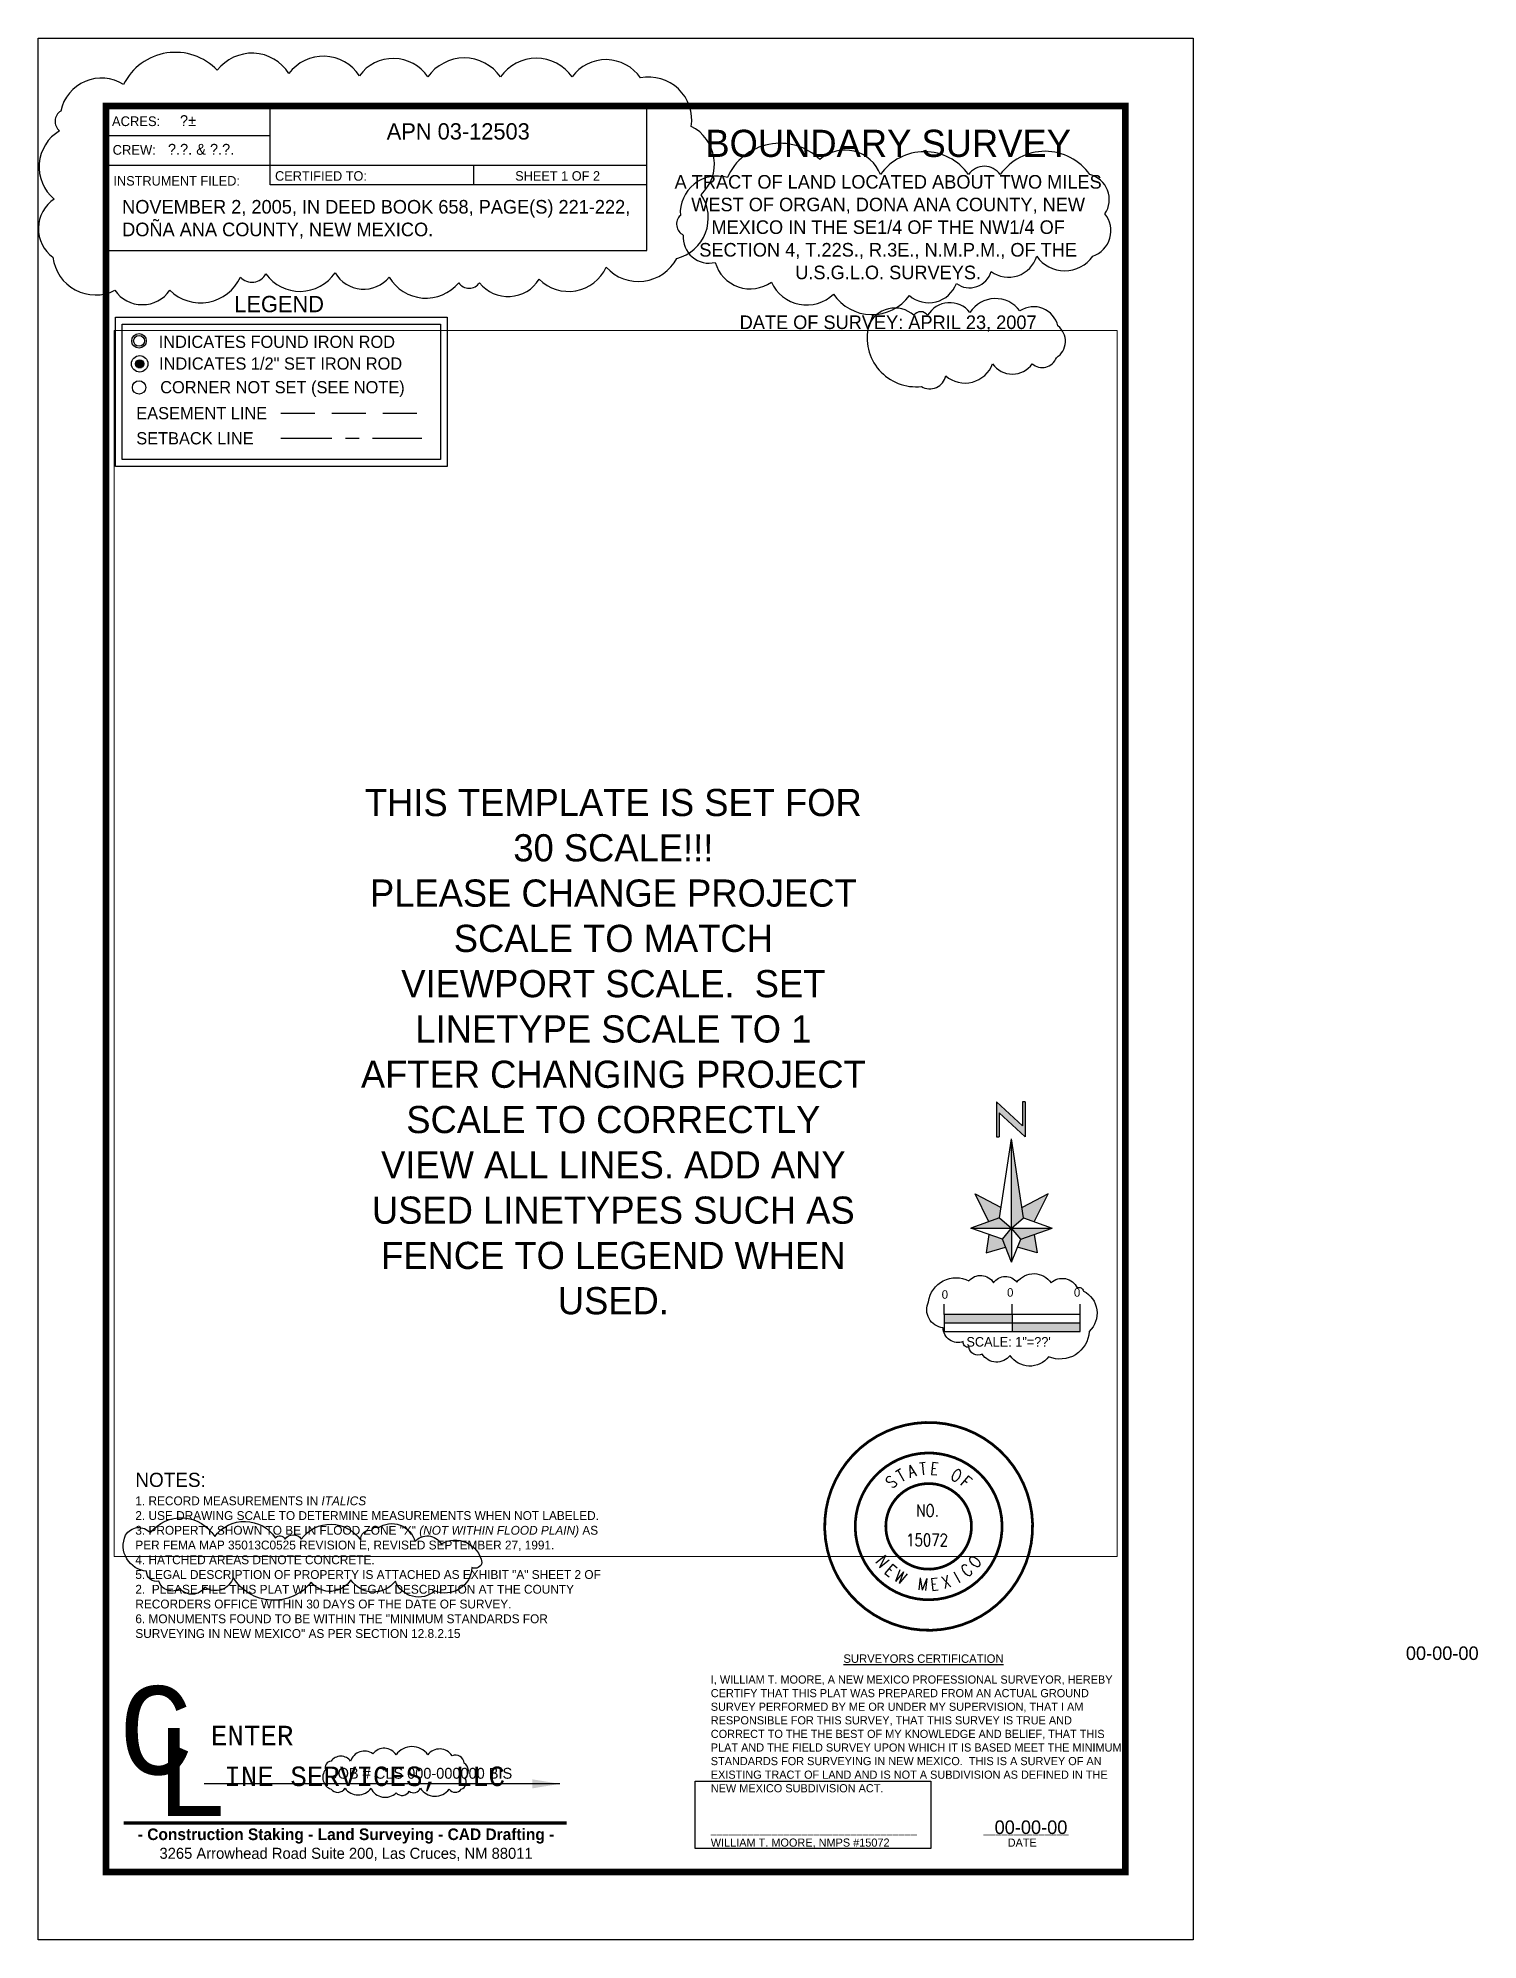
# Paper-space layout 'PLAT' of a CAD drawing. Header units: feet. Extents: x 16.3 to 26.9, y -1.9 to 12.1.
# The model-space entities are those that its viewports show. They can reach past a viewport. Long polylines and large blocks are cut down to what shows.
import ezdxf
from ezdxf.enums import TextEntityAlignment as Align

# ---------------------------------------------------------------- set-up
doc = ezdxf.new("R2010")
doc.units = ezdxf.units.FT
doc.header["$MEASUREMENT"] = 0
doc.linetypes.add('CENTER2', pattern=[1.125, 0.75, -0.125, 0.125, -0.125])
doc.linetypes.add('HIDDEN', pattern=[0.375, 0.25, -0.125])
for name, color, linetype in [('BORDER', 1, 'Continuous'), ('C--BORDER', 1, 'Continuous'), ('ESMNT', 1, 'HIDDEN'), ('SETBACK', 1, 'CENTER2'), ('TEXT', 21, 'Continuous'), ('V-DEED', 3, 'Continuous')]:
    doc.layers.add(name, color=color, linetype=linetype)
doc.styles.add('CLS BNDY', font='Eurosti.TTF', dxfattribs={"height": 3})
doc.styles.add('CLS DIM', font='Eurosti.TTF', dxfattribs={"height": 2})
doc.styles.add('STMPTXT', font='ROMANS.shx', dxfattribs={"width": 0.8, "height": 1.27133e-05})
doc.dimstyles.get("Standard").update_dxf_attribs({"dimtxt": 0.18, "dimasz": 0.18, "dimexe": 0.18, "dimexo": 0.0625, "dimgap": 0.09, "dimtad": 0, "dimtih": 1, "dimtoh": 1, "dimdec": 4, "dimzin": 0, "dimdsep": 46, "dimtxsty": 'Standard', "dimcen": 0.09, "dimadec": 0, "dimazin": 0, "dimtfac": 1, "dimtdec": 4, "dimtofl": 0, "dimtmove": 0, "dimatfit": 3, "dimfxl": 0, "dimtolj": 1, "dimtzin": 0, "dimarcsym": 0})
picture_1 = doc.add_image_def('image2.jpg', size_in_pixel=(1119, 320))
picture_2 = doc.add_image_def('image1.jpg', size_in_pixel=(1100, 850))

# ---------------------------------------------------------------- blocks, each defined once
blk = doc.blocks.new('STAMP')
at = {"layer": 'TEXT', "color": 21, "const_width": 0.02}
for points in [[(-0.307, 0.675, -1), (0.321, -0.72)], [(-0.307, 0.675, 1), (0.321, -0.72)], [(-0.215, 0.47, 1), (0.229, -0.515)], [(-0.215, 0.47, -1), (0.229, -0.515)], [(-0.122, 0.265, -1), (0.136, -0.31)], [(-0.122, 0.265, 1), (0.136, -0.31)]]:
    blk.add_lwpolyline(points, format="xyb", dxfattribs=at)
at = {"layer": 'TEXT', "color": 21, "style": 'STMPTXT', "width": 0.8}
for s, rotation, p in [('A', 17.1429, (-0.106, 0.343)), ('T', 5.7143, (-0.031, 0.358)), ('E', 354.2857, (0.045, 0.358)), ('S', 40, (-0.239, 0.27)), ('T', 28.5714, (-0.176, 0.313)), ('O', 331.4286, (0.19, 0.313)), ('F', 320, (0.253, 0.27)), ('N', 307.5, (-0.368, -0.31)), ('O', 52.5, (0.382, -0.31)), ('E', 319.1667, (-0.302, -0.38)), ('W', 330.8333, (-0.223, -0.435)), ('M', 354.1667, (-0.041, -0.493)), ('E', 5.8333, (0.055, -0.493)), ('X', 17.5, (0.149, -0.473)), ('I', 29.1667, (0.237, -0.435)), ('C', 40.8333, (0.316, -0.38))]:
    blk.add_text(s, height=0.09, rotation=rotation, dxfattribs=at).set_placement(p, align=Align.CENTER)
for s, p in [('NO.', (-0.084, 0.049)), ('15072', (-0.159, -0.167))]:
    blk.add_text(s, height=0.09, rotation=360, dxfattribs=at).set_placement(p)
blk = doc.blocks.new('CLS JFE CERT')
at = {"layer": 'TEXT', "style": 'CLS BNDY'}
for s, insert, char_height, width, attachment_point in [('{\\LSURVEYORS CERTIFICATION}', (0.157, 0.569), 0.06196, 1.3397, 2), ('I, WILLIAM T. MOORE, A NEW MEXICO PROFESSIONAL SURVEYOR, HEREBY CERTIFY THAT THIS PLAT WAS PREPARED FROM AN ACTUAL GROUND SURVEY PERFORMED BY ME OR UNDER MY SUPERVISION, THAT I AM RESPONSIBLE FOR THIS SURVEY, THAT THIS SURVEY IS TRUE AND CORRECT TO THE THE BEST OF MY KNOWLEDGE AND BELIEF, THAT THIS PLAT AND THE FIELD SURVEY UPON WHICH IT IS BASED MEET THE MINIMUM STANDARDS FOR SURVEYING IN NEW MEXICO.  THIS IS A SURVEY OF AN EXISTING TRACT OF LAND AND IS NOT A SUBDIVISION AS DEFINED IN THE NEW MEXICO SUBDIVISION ACT.\\P\\P\\P__________________________________                      ______________\\P{\\fEurostile|b0|i0|c0|p34;WILLIAM T. MOORE}, NMPS #15072                                       DATE', (-1.408, 0.414), 0.06, 3.02485, 1)]:
    blk.add_mtext(s, dxfattribs=dict(at, insert=insert, char_height=char_height, width=width, attachment_point=attachment_point))
blk = doc.blocks.new('JFE NORTH')
at = {"layer": 'BORDER'}
blk.add_hatch(color=7, dxfattribs=at).paths.add_polyline_path([(-0.224, 2.409), (-0.224, 1.883), (-0.184, 1.883), (-0.184, 2.243), (0.203, 1.883), (0.203, 2.409), (0.163, 2.409), (0.163, 2.049)])
h = blk.add_hatch(color=256, dxfattribs=at)
h.paths.add_polyline_path([(-0.181, 0.666), (-0.612, 0.513), (0, 0.513)])
h.paths.add_polyline_path([(0, 0.513), (-0.137, 0.344), (0, 0)])
h.paths.add_polyline_path([(0.612, 0.513), (0, 0.513), (0.137, 0.344)])
h.paths.add_polyline_path([(0.181, 0.666), (0, 1.852), (0, 0.513)])
h = blk.add_hatch(color=253, dxfattribs=at)
h.paths.add_polyline_path([(-0.548, 1.027), (-0.181, 0.666), (-0.157, 0.821)])
h.paths.add_polyline_path([(0.548, 1.027), (0.157, 0.821), (0.181, 0.666)])
h.paths.add_polyline_path([(0.137, 0.344), (0.089, 0.225), (0.383, 0.14)])
h.paths.add_polyline_path([(-0.089, 0.225), (-0.137, 0.344), (-0.383, 0.14)])
h = blk.add_hatch(color=250, dxfattribs=at)
h.paths.add_polyline_path([(-0.548, 1.027), (-0.341, 0.609), (-0.181, 0.666)])
h.paths.add_polyline_path([(-0.137, 0.344), (-0.341, 0.416), (-0.383, 0.14)])
h.paths.add_polyline_path([(0.341, 0.416), (0.137, 0.344), (0.383, 0.14)])
h.paths.add_polyline_path([(0.548, 1.027), (0.181, 0.666), (0.341, 0.609)])
for p, q in [((-0.224, 2.409), (-0.224, 1.883)), ((-0.224, 2.409), (0.163, 2.049)), ((0.163, 2.409), (0.163, 2.049)), ((0.203, 2.409), (0.163, 2.409)), ((0.203, 2.409), (0.203, 1.883)), ((-0.184, 2.243), (-0.184, 1.883)), ((-0.184, 2.243), (0.203, 1.883)), ((-0.224, 1.883), (-0.184, 1.883)), ((-0.181, 0.666), (0, 1.852)), ((0, 0.513), (0, 1.852)), ((0.181, 0.666), (0, 1.852)), ((-0.341, 0.609), (-0.548, 1.027)), ((-0.548, 1.027), (-0.157, 0.821)), ((0.548, 1.027), (0.157, 0.821)), ((0.341, 0.609), (0.548, 1.027)), ((-0.181, 0.666), (-0.612, 0.513)), ((-0.181, 0.666), (0, 0.513)), ((0, 0.513), (0.181, 0.666)), ((0.181, 0.666), (0.612, 0.513)), ((-0.612, 0.513), (0, 0.513)), ((-0.137, 0.344), (-0.612, 0.513)), ((-0.341, 0.416), (-0.383, 0.14)), ((-0.137, 0.344), (0, 0.513)), ((0, 0), (-0.137, 0.344)), ((0, 0.513), (0.612, 0.513)), ((0, 0.513), (0, 0)), ((0.137, 0.344), (0, 0.513)), ((0, 0), (0.137, 0.344)), ((0.137, 0.344), (0.612, 0.513)), ((0.341, 0.416), (0.383, 0.14)), ((-0.383, 0.14), (-0.089, 0.225)), ((0.383, 0.14), (0.089, 0.225))]:
    blk.add_line(p, q, dxfattribs=at)
blk = doc.blocks.new('CLS ARROW SCALE')
at = {"layer": 'TEXT'}
h = blk.add_hatch(color=256, dxfattribs=at)
h.paths.add_polyline_path([(-0.496, -0.635), (-0.496, -0.697), (0.004, -0.697), (0.004, -0.635)])
h.paths.add_polyline_path([(0.504, -0.76), (0.504, -0.697), (0.004, -0.697), (0.004, -0.76)])
for p, q in [((-0.496, -0.635), (-0.496, -0.56)), ((0.004, -0.635), (0.004, -0.56)), ((0.504, -0.635), (0.504, -0.56)), ((0.504, -0.635), (-0.496, -0.635)), ((-0.496, -0.635), (-0.496, -0.76)), ((-0.496, -0.697), (0.504, -0.697)), ((0.004, -0.635), (0.004, -0.76)), ((0.504, -0.76), (0.504, -0.635)), ((-0.496, -0.76), (0.504, -0.76))]:
    blk.add_line(p, q, dxfattribs=at)
at = {"layer": 'BORDER', "xscale": 0.4899999999999984, "yscale": 0.4899999999999998, "zscale": 0.4899999999999999}
blk.add_blockref('JFE NORTH', (0, -0.251), dxfattribs=at)
at = {"layer": 'TEXT', "style": 'CLS BNDY'}
for s, height, p in [('0', 0.0627, (-0.514, -0.52)), ('0', 0.0627, (-0.033, -0.505)), ('0', 0.0627, (0.459, -0.505)), ('SCALE: 1"=??\'', 0.07, (-0.332, -0.872))]:
    blk.add_text(s, height=height, dxfattribs=at).set_placement(p)
blk = doc.blocks.new('ip')
for radius in [0.05, 0.0375]:
    blk.add_circle((0, 0), radius)
blk = doc.blocks.new('*X2')
for p, q in [((69.5, 22.78), (70, 22.78)), ((69.5, 22.75), (70, 22.75)), ((69.5, 22.72), (70, 22.72)), ((69.51, 22.81), (69.99, 22.81)), ((69.51, 22.69), (69.99, 22.69)), ((69.52, 22.84), (69.98, 22.84)), ((69.52, 22.66), (69.98, 22.66)), ((69.53, 22.88), (69.97, 22.88)), ((69.53, 22.62), (69.97, 22.62)), ((69.55, 22.91), (69.95, 22.91)), ((69.55, 22.59), (69.95, 22.59)), ((69.58, 22.94), (69.92, 22.94)), ((69.58, 22.56), (69.92, 22.56)), ((69.63, 22.97), (69.87, 22.97)), ((69.63, 22.53), (69.87, 22.53))]:
    blk.add_line(p, q)
blk = doc.blocks.new('dh')
for radius in [0.05, 0.025]:
    blk.add_circle((0, 0), radius)
at = {"xscale": 0.1000000000000227, "yscale": 0.1000000000000227, "zscale": 0.1}
blk.add_blockref('*X2', (-6.975, -2.275), dxfattribs=at)
blk = doc.blocks.new('CLS LEGEND')
at = {"layer": 'ESMNT'}
blk.add_lwpolyline([(0.028, -0.199), (1.065, -0.199)], dxfattribs=at)
at = {"layer": 'SETBACK', "ltscale": 0.5}
blk.add_lwpolyline([(0.028, -0.384), (1.065, -0.384)], dxfattribs=at)
at = {"layer": 'TEXT'}
for points in [[(-1.19, 0.507), (1.252, 0.507), (1.252, -0.591), (-1.19, -0.591)], [(-1.14, 0.457), (1.202, 0.457), (1.202, -0.541), (-1.14, -0.541)]]:
    blk.add_lwpolyline(points, close=True, dxfattribs=at)
blk.add_circle((-1.016, -0.01), 0.049, dxfattribs=at)
for name, p, xscale, yscale, zscale in [('ip', (-1.016, 0.333), 1.066845091339136, 1.066845091339143, 1.066845091339143), ('dh', (-1.011, 0.164), 1.209025904293298, 1.209025904293298, 1.209025904293299)]:
    blk.add_blockref(name, p, dxfattribs=dict(at, xscale=xscale, yscale=yscale, zscale=zscale))
at = {"layer": 'TEXT', "style": 'CLS BNDY'}
for s, height, p in [('LEGEND', 0.12, (-0.315, 0.544)), ('INDICATES FOUND IRON ROD', 0.09, (-0.871, 0.281)), ('INDICATES 1/2" SET IRON ROD', 0.09, (-0.868, 0.121)), ('CORNER NOT SET (SEE NOTE)', 0.09, (-0.86, -0.053)), ('EASEMENT LINE', 0.09, (-1.036, -0.244)), ('SETBACK LINE', 0.09, (-1.036, -0.429))]:
    blk.add_text(s, height=height, dxfattribs=at).set_placement(p)
blk = doc.blocks.new('CELTERLINELOGO')
at = {"color": 21, "const_width": 1.18}
blk.add_lwpolyline([(2.54, 14.51), (163.09, 14.51)], dxfattribs=at)
at = {"color": 21}
for s, insert, char_height, width, attachment_point in [('{\\fLucida Console|b0|i0|c0|p49;C}', (0.7, 64.17), 32.0182, 36.5743, 1), ('{\\fLucida Console|b0|i0|c0|p49;L}', (13.41, 49.04), 32.0182, 32.49, 1), ('{\\fLucida Console|b0|i0|c0|p49;\\H0.4x;ENTER}', (34.12, 49.8), 17.674, 57.449, 1), ('{\\fLucida Console|b0|i0|c0|p49;\\H0.4x;INE SERVICES, LLC}', (39, 35.01), 17.674, 158.3327, 1), ('{\\fEurostile|b1|i0|c0|p34;\\H1.05x;- Construction Staking - Land Surveying - CAD Drafting -\\fEurostile|b0|i0|c0|p34;\\P\\H0.9524x;3265 Arrowhead Road Suite 200, Las Cruces, NM 88011}', (83.15, 12.55), 4, 161.493, 2)]:
    blk.add_mtext(s, dxfattribs=dict(at, insert=insert, char_height=char_height, width=width, attachment_point=attachment_point))
blk.add_leader([(160.7, 28.74), (31.7, 28.74)], dimstyle='Standard', override={"dimasz": 10, "dimgap": 0.09, "dimtad": 0, "dimpost": "'"}, dxfattribs=at)

msp = doc.modelspace()

# ---------------------------------------------------------------- pictures from other files: only their frames are drawn
at = {"layer": 'V-DEED'}
image = msp.add_image(picture_2, insert=(238.669, -3494.688), size_in_units=(22933.98, 17721.712), rotation=1.1456384, dxfattribs=at)
image.dxf.flags = 7

psp = doc.layouts.new('PLAT')

# ---------------------------------------------------------------- linework, layer by layer
at = {"layer": 'BORDER', "const_width": 0.05}
psp.add_lwpolyline([(16.8, 11.646), (24.3, 11.646), (24.3, -1.354), (16.8, -1.354)], close=True, dxfattribs=at)
at = {"layer": 'C--BORDER', "color": 7}
for p, q in [((18.007, 11.426), (18.007, 11.646)), ((20.779, 10.582), (20.779, 11.632)), ((18.007, 11.426), (16.8, 11.426)), ((18.007, 11.065), (18.007, 11.426)), ((18.007, 11.207), (16.8, 11.207)), ((20.779, 11.207), (18.007, 11.207)), ((19.507, 11.065), (19.507, 11.207)), ((20.779, 11.065), (18.007, 11.065)), ((16.8, 10.582), (20.779, 10.582))]:
    psp.add_line(p, q, dxfattribs=at)
at = {"layer": 'C--BORDER'}
for points in [[(16.929, 11.804, 0.520567), (16.467, 11.609, 0.520567), (16.459, 11.463, 0.520567), (16.419, 10.961, 0.520567), (16.419, 10.961, 0.520567), (16.41, 10.532, 0.520567), (16.865, 10.289, 0.520567), (17.27, 10.289, 0.520567), (17.789, 10.386, 0.520567), (17.976, 10.41, 0.520567), (18.486, 10.418, 0.520567), (18.884, 10.386, 0.520567), (19.395, 10.345, 0.520567), (19.549, 10.345, 0.520567), (19.987, 10.37, 0.520567), (20.481, 10.459, 0.520567), (21, 10.524, 0.520567), (21.179, 10.993, 0.520567), (21.106, 11.496, 0.520567), (20.733, 11.852, 0.520567), (20.23, 11.86, 0.520567), (19.703, 11.86, 0.520567), (19.168, 11.86, 0.520567), (18.665, 11.869, 0.520567), (18.146, 11.885, 0.520567), (17.619, 11.909, 0.520567)], [(21.372, 11.119, 0.520567), (21.026, 10.841, 0.520567), (21.048, 10.696, 0.520567), (21.283, 10.495, 0.520567), (21.696, 10.35, 0.520567), (22.153, 10.261, 0.520567), (22.711, 10.25, 0.520567), (23.057, 10.339, 0.520567), (23.313, 10.428, 0.520567), (23.648, 10.54, 0.520567), (24.061, 10.54, 0.520567), (24.15, 10.852, 0.520567), (24.039, 11.141, 0.520567), (23.38, 11.141, 0.520567), (23.146, 11.141, 0.520567), (22.499, 11.141, 0.520567), (22.053, 11.253, 0.520567)], [(22.41, 10.027, 0.520567), (22.8, 9.581, 0.520567), (22.979, 9.659, 0.520567), (23.324, 9.748, 0.520567), (23.615, 9.748, 0.520567), (23.793, 9.793, 0.520567), (23.804, 10.027, 0.520567), (23.525, 10.138, 0.520567), (23.157, 10.127, 0.520567), (22.845, 10.105, 0.520567), (22.744, 10.105, 0.520567)], [(23.736, 2.439, -0.520567), (23.452, 2.449, -0.520567), (23.247, 2.458, -0.520567), (23.149, 2.509, -0.520567), (23.108, 2.551, -0.520567), (22.959, 2.653, -0.520567), (22.852, 2.844, -0.520567), (23.149, 2.997, -0.520567), (23.331, 2.983, -0.520567), (23.503, 2.988, -0.520567), (23.754, 2.983, -0.520567), (23.945, 2.946, -0.520567), (23.992, 2.923, -0.520567), (24.034, 2.625, -0.520567)], [(19.566, 0.925, -0.520567), (19.493, 0.888, -0.520567), (19.22, 0.715, -0.520567), (18.929, 0.788, -0.520567), (18.601, 0.797, -0.520567), (18.31, 0.779, -0.520567), (17.736, 0.815, -0.520567), (17.527, 0.743, -0.520567), (17.345, 0.733, -0.520567), (17.19, 0.788, -0.520567), (17.099, 0.861, -0.520567), (16.944, 1.125, -0.520567), (17.126, 1.143, -0.520567), (17.6, 1.116, -0.520567), (18.046, 1.106, -0.520567), (18.118, 1.097, -0.520567), (18.237, 1.097, -0.520567), (18.674, 1.088, -0.520567), (18.756, 1.161, -0.520567), (18.801, 1.179, -0.520567), (19.074, 1.079, -0.520567), (19.266, 1.061, -0.520567)], [(18.6, -0.539, 0.520567), (18.456, -0.539, 0.520567), (18.415, -0.601, 0.520567), (18.456, -0.744, 0.520567), (18.559, -0.737, 0.520567), (18.75, -0.737, 0.520567), (18.935, -0.771, 0.520567), (19.031, -0.758, 0.520567), (19.113, -0.737, 0.520567), (19.325, -0.744, 0.520567), (19.414, -0.744, 0.520567), (19.441, -0.662, 0.520567), (19.435, -0.553, 0.520567), (19.346, -0.498, 0.520567), (19.168, -0.491, 0.520567), (18.935, -0.491, 0.520567), (18.764, -0.484, 0.520567)]]:
    psp.add_lwpolyline(points, format="xyb", close=True, dxfattribs=at)
at = {"layer": 'TEXT'}
psp.add_lwpolyline([(16.3, 12.146), (24.8, 12.146), (24.8, -1.854), (16.3, -1.854)], close=True, dxfattribs=at)

# ---------------------------------------------------------------- block references
at = {"layer": 'C--BORDER'}
for name, p in [('CLS LEGEND', (18.059, 9.584)), ('CLS ARROW SCALE', (23.463, 3.386)), ('STAMP', (22.846, 1.213)), ('CLS JFE CERT', (22.658, -0.321))]:
    psp.add_blockref(name, p, dxfattribs=at)
at = {"layer": 'TEXT', "xscale": 0.02029301751391444, "yscale": 0.02029301751391466, "zscale": 0.02029301751391455}
psp.add_blockref('CELTERLINELOGO', (16.879, -1.288), dxfattribs=at)

# ---------------------------------------------------------------- texts
at = {"layer": 'C--BORDER', "insert": (20.533, 6.619), "char_height": 0.2, "width": 3.76865, "attachment_point": 2}
psp.add_mtext('THIS TEMPLATE IS SET FOR 30 SCALE!!!\\PPLEASE CHANGE PROJECT SCALE TO MATCH VIEWPORT SCALE.  SET LINETYPE SCALE TO 1 AFTER CHANGING PROJECT SCALE TO CORRECTLY VIEW ALL LINES. ADD ANY USED LINETYPES SUCH AS FENCE TO LEGEND WHEN USED.', dxfattribs=at)
at = {"layer": 'TEXT'}
for s, insert, char_height, width, attachment_point, style in [('{\\H0.8912x;ACRES: }    ?±', (16.844, 11.578), 0.08, 0.99269, 1, 'CLS BNDY'), ('APN 03-12503', (19.392, 11.519), 0.12, 2.65492, 2, 'CLS BNDY'), ('{\\H0.8912x;CREW:}   ?.?. & ?.?.', (16.849, 11.367), 0.08, 1.17077, 1, 'CLS BNDY'), ('{\\H1.667x;BOUNDARY SURVEY}\\P{\\H0.8333x;A TRACT OF LAND LOCATED ABOUT TWO MILES WEST OF ORGAN, DONA ANA COUNTY, NEW MEXICO IN THE SE1/4 OF THE NW1/4 OF SECTION 4, T.22S., R.3E., N.M.P.M., OF THE U.S.G.L.O. SURVEYS.}\\P\\P{\\H0.8333x;DATE OF SURVEY: APRIL 23, 2007}', (22.555, 11.471), 0.12, 3.17596, 2, 'CLS BNDY'), ('INSTRUMENT FILED:', (16.855, 11.13), 0.07, 0.99269, 1, 'CLS BNDY'), ('CERTIFIED TO:', (18.044, 11.166), 0.07, 1.41263, 1, 'CLS BNDY'), ('SHEET 1 OF 2', (19.811, 11.166), 0.07, 1.41263, 1, 'CLS BNDY'), ('NOVEMBER 2, 2005, IN DEED BOOK 658, PAGE(S) 221-222, DOÑA ANA COUNTY, NEW MEXICO.', (16.919, 10.954), 0.1, 3.8388, 1, 'CLS BNDY'), ('NOTES: \\P{\\H0.625x;1. RECORD MEASUREMENTS IN\\fEurostile|b0|i1|c0|p34; ITALICS\\P\\fEurostile|b0|i0|c0|p34;2. USE DRAWING SCALE TO DETERMINE MEASUREMENTS WHEN NOT LABELED.\\P3. PROPERTY SHOWN TO BE IN FLOOD ZONE "X" \\fEurostile|b0|i1|c0|p34;(NOT WITHIN FLOOD PLAIN)\\fEurostile|b0|i0|c0|p34; AS PER FEMA MAP 35013C0525 REVISION E, REVISED SEPTEMBER 27, 1991.\\P4. HATCHED AREAS DENOTE CONCRETE.\\P5. LEGAL DESCRIPTION OF PROPERTY IS ATTACHED AS EXHIBIT "A" SHEET 2 OF 2.  PLEASE FILE THIS PLAT WITH THE LEGAL DESCRIPTION AT THE COUNTY RECORDERS OFFICE WITHIN 30 DAYS OF THE DATE OF SURVEY.\\P6. MONUMENTS FOUND TO BE WITHIN THE "MINIMUM STANDARDS FOR SURVEYING IN NEW MEXICO" AS PER SECTION 12.8.2.15}', (17.016, 1.585), 0.104189, 3.47465, 1, 'CLS BNDY'), ('{\\fBradley Hand ITC|b0|i0|c0|p66;00-00-00}', (26.632, 0.307), 0.1, 0.85737, 2, 'CLS DIM'), ('JOB # CLS 000-000000 BIS', (18.451, -0.587), 0.08, 1.55238, 1, 'CLS BNDY'), ('{\\fBradley Hand ITC|b0|i0|c0|p66;00-00-00}', (23.606, -0.974), 0.1, 0.85737, 2, 'CLS DIM')]:
    psp.add_mtext(s, dxfattribs=dict(at, insert=insert, char_height=char_height, width=width, attachment_point=attachment_point, style=style))

# ---------------------------------------------------------------- pictures from other files: only their frames are drawn
image = psp.add_image(picture_1, insert=(21.134, -1.18), size_in_units=(1.734, 0.496), dxfattribs=at)
image.dxf.flags = 7

# ---------------------------------------------------------------- viewports
at = {"layer": 'DEFPOINTS'}
psp.add_viewport(center=(20.551, 5.481), size=(7.38, 9.0225), view_center_point=(383.839, 205.376), view_height=31.1391, dxfattribs=at)

doc.saveas('drawing.dxf')
